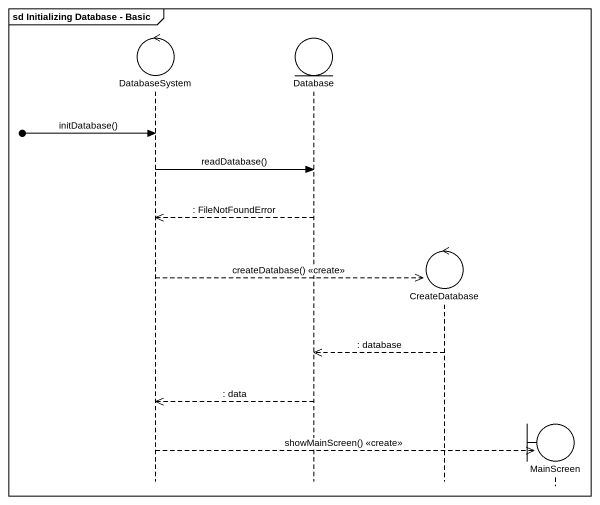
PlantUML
@startuml
mainframe sd Initializing Database - Basic
hide footbox
control DatabaseSystem
entity "Database" as Database_
control CreateDatabase
boundary MainScreen

[o-> DatabaseSystem : initDatabase()
DatabaseSystem -> Database_ : readDatabase()
Database_ -->> DatabaseSystem : : FileNotFoundError
DatabaseSystem -->> CreateDatabase ** : createDatabase() <<create>>
CreateDatabase -->> Database_ : : database
Database_ -->> DatabaseSystem : : data
DatabaseSystem -->> MainScreen ** : showMainScreen() <<create>>
@enduml
